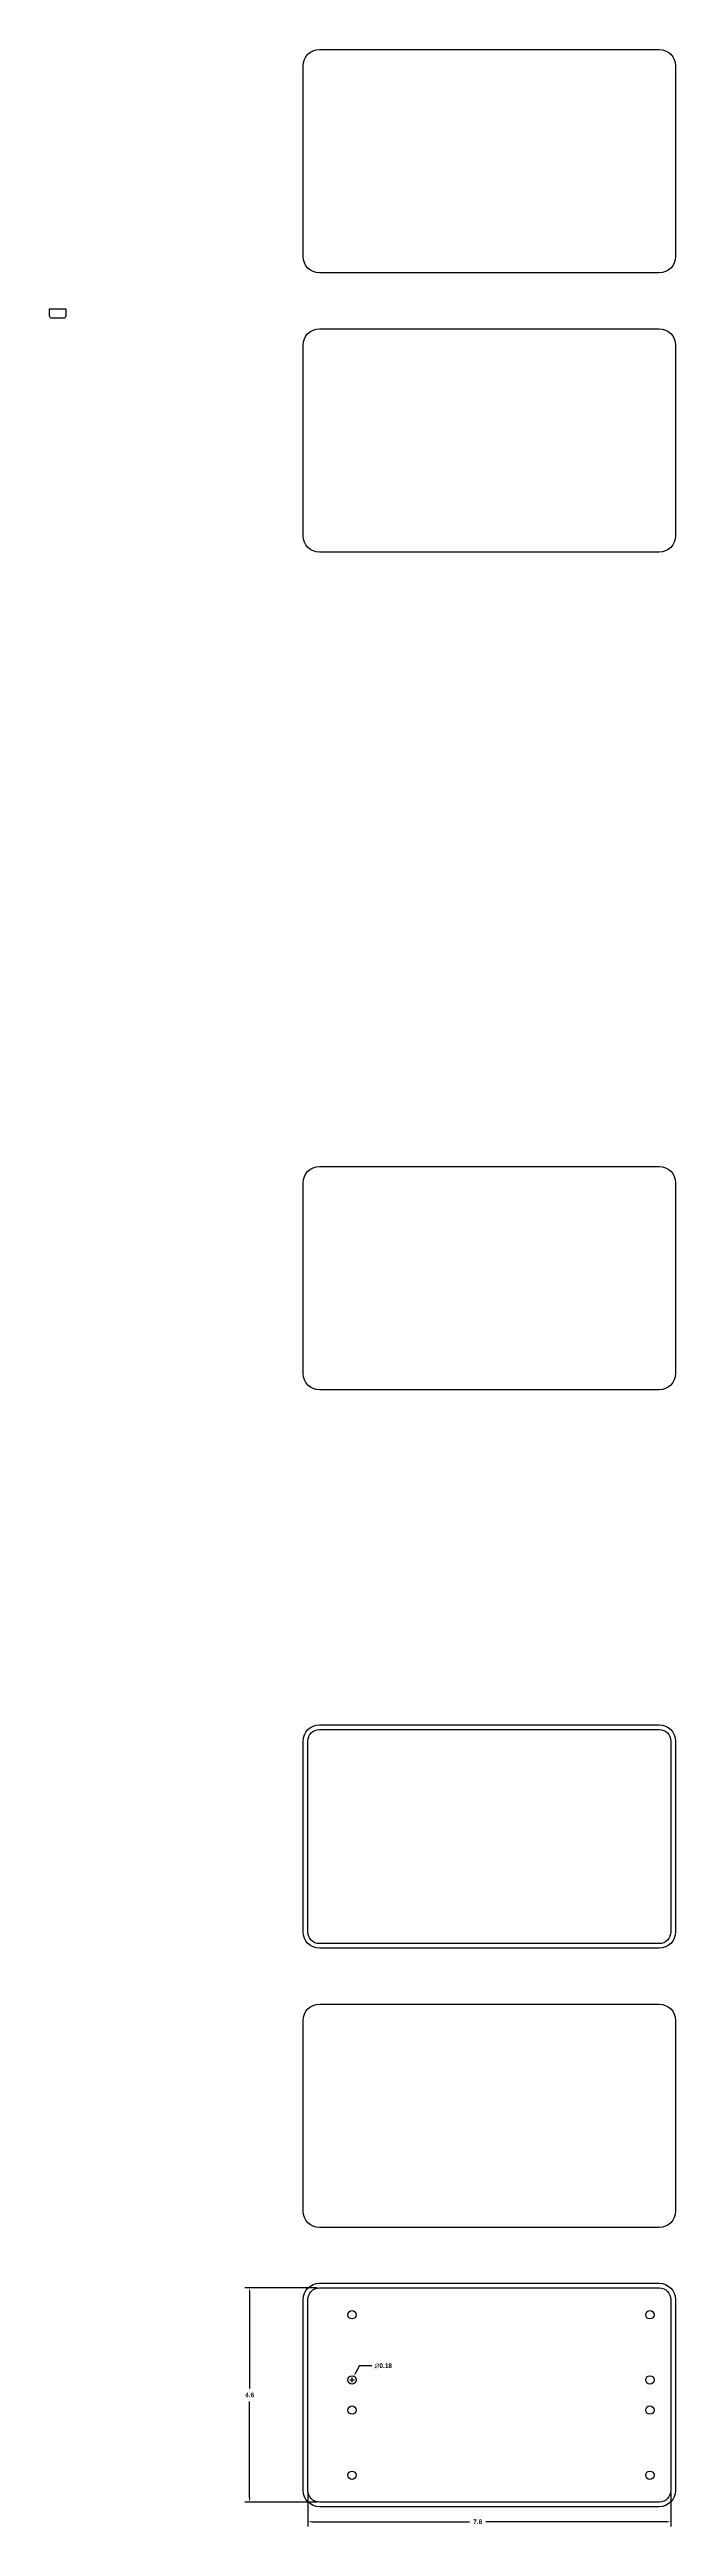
# Model space of a CAD drawing. Header units: inches. Extents: x -177 to 177, y -39 to 214.
# Drawn here: x 5.5 to 18.9, y 23.4 to 76.6 of the extents above; entities that cross this region are included whole.
import ezdxf

# ---------------------------------------------------------------- set-up
doc = ezdxf.new("R2010")
doc.units = ezdxf.units.IN
doc.header["$MEASUREMENT"] = 0
doc.layers.add('G-ANNO-DIMS', color=1, linetype='Continuous')
doc.layers.add('M-ENCL', color=171, linetype='Continuous')
doc.styles.add('RJR', font='cityb___.ttf', dxfattribs={"height": 0.1})
doc.dimstyles.new('flux-dims', dxfattribs={"dimtxt": 0.1, "dimasz": 0.1, "dimexe": 0.1, "dimexo": 0.05, "dimgap": 0.09, "dimtad": 0, "dimtih": 1, "dimtoh": 1, "dimdsep": 46, "dimtxsty": 'RJR', "dimcen": 0.05, "dimadec": 0, "dimazin": 0, "dimtfac": 1, "dimtofl": 0, "dimtmove": 0, "dimatfit": 3, "dimfxl": 1, "dimtolj": 1, "dimtzin": 0, "dimarcsym": 0})

# ---------------------------------------------------------------- blocks, each defined once
blk = doc.blocks.new('*D72')
at = {"layer": 'Defpoints', "color": 0, "transparency": 16777216}
for p in [(11.3, 28.475), (9.8, 23.875), (11.3, 23.875)]:
    blk.add_point(p, dxfattribs=at)
at = {"layer": 'G-ANNO-DIMS', "color": 0, "lineweight": -2, "transparency": 16777216}
for p, q in [((11.25, 28.475), (9.7, 28.475)), ((9.8, 28.375), (9.8, 26.316)), ((9.8, 23.975), (9.8, 26.034)), ((11.25, 23.875), (9.7, 23.875))]:
    blk.add_line(p, q, dxfattribs=at)
at = {"layer": 'G-ANNO-DIMS', "color": 0, "transparency": 16777216}
for points in [[(9.783, 28.375), (9.817, 28.375), (9.8, 28.475)], [(9.783, 23.975), (9.817, 23.975), (9.8, 23.875)]]:
    blk.add_solid(points, dxfattribs=at)
at = {"layer": 'G-ANNO-DIMS', "color": 0, "transparency": 16777216, "insert": (9.8, 26.175), "char_height": 0.1, "attachment_point": 5, "style": 'RJR'}
blk.add_mtext('\\A1;4.6', dxfattribs=at)
blk = doc.blocks.new('*D70')
at = {"layer": 'Defpoints', "color": 0, "transparency": 16777216}
for p in [(11.05, 24.125), (18.85, 24.125), (18.85, 23.45)]:
    blk.add_point(p, dxfattribs=at)
at = {"layer": 'G-ANNO-DIMS', "color": 0, "lineweight": -2, "transparency": 16777216}
for p, q in [((11.05, 24.075), (11.05, 23.35)), ((18.85, 24.075), (18.85, 23.35)), ((11.15, 23.45), (14.526, 23.45)), ((18.75, 23.45), (14.874, 23.45))]:
    blk.add_line(p, q, dxfattribs=at)
at = {"layer": 'G-ANNO-DIMS', "color": 0, "transparency": 16777216}
for points in [[(11.15, 23.467), (11.15, 23.433), (11.05, 23.45)], [(18.75, 23.467), (18.75, 23.433), (18.85, 23.45)]]:
    blk.add_solid(points, dxfattribs=at)
at = {"layer": 'G-ANNO-DIMS', "color": 0, "transparency": 16777216, "insert": (14.7, 23.45), "char_height": 0.1, "attachment_point": 5, "style": 'RJR'}
blk.add_mtext('\\A1;7.8', dxfattribs=at)
blk = doc.blocks.new('*D71')
at = {"layer": 'Defpoints', "color": 0, "transparency": 16777216}
for p in [(11.959, 26.42), (12.041, 26.58)]:
    blk.add_point(p, dxfattribs=at)
at = {"layer": 'G-ANNO-DIMS', "color": 0, "lineweight": -2, "transparency": 16777216}
for p, q in [((12.155, 26.802), (12.087, 26.669)), ((12.426, 26.802), (12.155, 26.802)), ((11.95, 26.5), (12.05, 26.5)), ((12, 26.45), (12, 26.55))]:
    blk.add_line(p, q, dxfattribs=at)
at = {"layer": 'G-ANNO-DIMS', "color": 0, "transparency": 16777216}
blk.add_solid([(12.072, 26.677), (12.102, 26.661), (12.041, 26.58)], dxfattribs=at)
at = {"layer": 'G-ANNO-DIMS', "color": 0, "transparency": 16777216, "insert": (12.67, 26.802), "char_height": 0.1, "attachment_point": 5, "style": 'RJR'}
blk.add_mtext('\\A1;∅0.18', dxfattribs=at)

msp = doc.modelspace()

# ---------------------------------------------------------------- linework, layer by layer
at = {"layer": 'M-ENCL'}
for points in [[(11.3, 76.575), (18.6, 76.575, -0.41421356), (18.95, 76.225), (18.95, 72.125, -0.41421356), (18.6, 71.775), (11.3, 71.775, -0.41421356), (10.95, 72.125), (10.95, 76.225, -0.41421356)], [(5.5, 71), (5.85, 71), (5.85, 70.85, -0.41421356), (5.8, 70.8), (5.55, 70.8, -0.41421356), (5.5, 70.85)], [(11.3, 70.575), (18.6, 70.575, -0.41421356), (18.95, 70.225), (18.95, 66.125, -0.41421356), (18.6, 65.775), (11.3, 65.775, -0.41421356), (10.95, 66.125), (10.95, 70.225, -0.41421356)], [(11.3, 52.575), (18.6, 52.575, -0.41421356), (18.95, 52.225), (18.95, 48.125, -0.41421356), (18.6, 47.775), (11.3, 47.775, -0.41421356), (10.95, 48.125), (10.95, 52.225, -0.41421356)], [(11.3, 40.575), (18.6, 40.575, -0.41421356), (18.95, 40.225), (18.95, 36.125, -0.41421356), (18.6, 35.775), (11.3, 35.775, -0.41421356), (10.95, 36.125), (10.95, 40.225, -0.41421356)], [(11.3, 40.475), (18.6, 40.475, -0.41421356), (18.85, 40.225), (18.85, 36.125, -0.41421356), (18.6, 35.875), (11.3, 35.875, -0.41421356), (11.05, 36.125), (11.05, 40.225, -0.41421356)], [(11.3, 34.575), (18.6, 34.575, -0.41421356), (18.95, 34.225), (18.95, 30.125, -0.41421356), (18.6, 29.775), (11.3, 29.775, -0.41421356), (10.95, 30.125), (10.95, 34.225, -0.41421356)], [(11.3, 28.575), (18.6, 28.575, -0.41421356), (18.95, 28.225), (18.95, 24.125, -0.41421356), (18.6, 23.775), (11.3, 23.775, -0.41421356), (10.95, 24.125), (10.95, 28.225, -0.41421356)], [(11.3, 28.475), (18.6, 28.475, -0.41421356), (18.85, 28.225), (18.85, 24.125, -0.41421356), (18.6, 23.875), (11.3, 23.875, -0.41421356), (11.05, 24.125), (11.05, 28.225, -0.41421356)]]:
    msp.add_lwpolyline(points, format="xyb", close=True, dxfattribs=at)
for centre in [(12, 27.9), (18.4, 27.9), (12, 26.5), (18.4, 26.5), (12, 25.85), (18.4, 25.85), (12, 24.45), (18.4, 24.45)]:
    msp.add_circle(centre, 0.09, dxfattribs=at)

# ---------------------------------------------------------------- dimensions: what is measured, and where the dimension line sits
at = {"layer": 'G-ANNO-DIMS'}
dim = msp.add_linear_dim(base=(9.8, 23.875), p1=(11.3, 28.475), p2=(11.3, 23.875), angle=90, dimstyle='flux-dims', dxfattribs=at)
dim.commit()
dim.dimension.update_dxf_attribs({"geometry": '*D72', "text_midpoint": (9.8, 26.175), "dimtype": 160})
dim = msp.add_diameter_dim_2p(p1=(11.9589, 26.41993), p2=(12.0411, 26.58007), dimstyle='flux-dims', dxfattribs=at)
dim.commit()
dim.dimension.update_dxf_attribs({"geometry": '*D71', "text_midpoint": (12.66995, 26.80248), "dimtype": 163})
dim = msp.add_linear_dim(base=(18.85, 23.45), p1=(11.05, 24.125), p2=(18.85, 24.125), dimstyle='flux-dims', dxfattribs=at)
dim.commit()
dim.dimension.update_dxf_attribs({"geometry": '*D70', "text_midpoint": (14.7, 23.45), "dimtype": 160})

doc.saveas('drawing.dxf')
